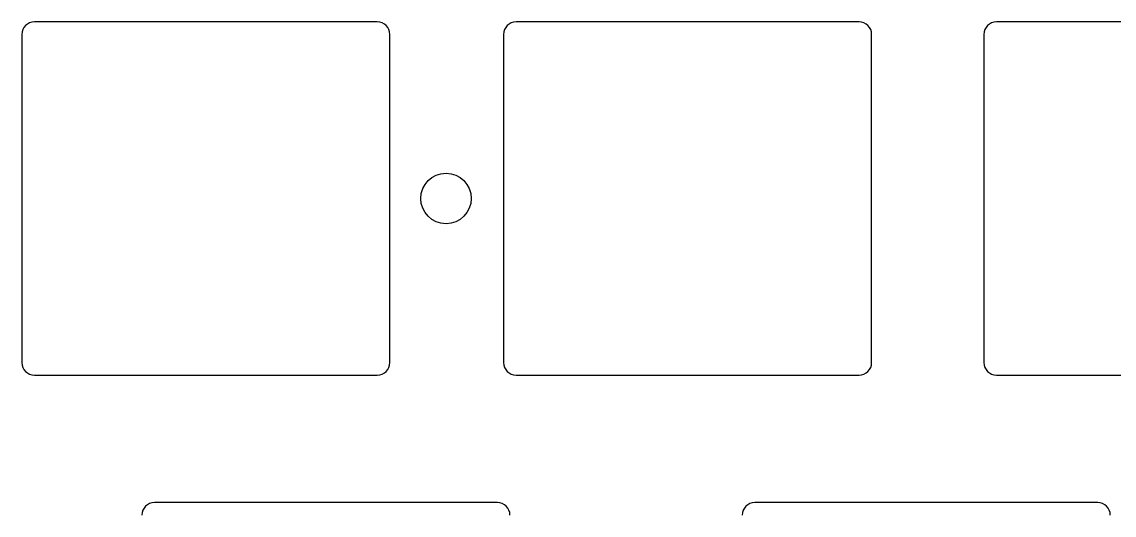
# Model space of a CAD drawing. Header units: millimetres. Extents: x -10 to 277, y -95 to 18.
# Drawn here: x 16.51 to 59.84, y -69.7 to -50.15 of the extents above; entities that cross this region are included whole.
import ezdxf

# ---------------------------------------------------------------- set-up
doc = ezdxf.new("R2010")
doc.units = ezdxf.units.MM
doc.header["$MEASUREMENT"] = 0
doc.layers.get('0').update_dxf_attribs({"linetype": 'CONTINUOUS'})
doc.layers.add('Edge.Cuts', color=53, linetype='CONTINUOUS')

msp = doc.modelspace()

# ---------------------------------------------------------------- linework, layer by layer
msp.add_lwpolyline([(16.5125, -50.65), (16.5125, -63.65, 0.414212391), (17.0125, -64.15), (30.6125, -64.15, 0.414213562), (31.1125, -63.65), (31.1125, -50.65, 0.414213562), (30.6125, -50.15), (17.0125, -50.15, 0.414212391)], format="xyb", close=True)
msp.add_circle((33.3375, -57.15), 1)
at = {"layer": 'Edge.Cuts', "linetype": 'Continuous'}
for p, q in [((49.721416, -50.15), (36.121416, -50.15)), ((68.771416, -50.15), (55.171416, -50.15)), ((35.621416, -50.65), (35.621416, -63.65)), ((50.221416, -63.65), (50.221416, -50.65)), ((54.671416, -50.65), (54.671416, -63.65)), ((36.121416, -64.15), (49.721416, -64.15)), ((55.171416, -64.15), (68.771416, -64.15)), ((35.375, -69.2), (21.775, -69.2)), ((59.1875, -69.2), (45.5875, -69.2))]:
    msp.add_line(p, q, dxfattribs=at)
at = {"layer": 'Edge.Cuts'}
for centre, radius, start, end in [((36.121416, -50.65), 0.5, 90, 180), ((49.721416, -50.65), 0.5, 0, 90), ((55.171416, -50.65), 0.5, 90, 180), ((36.121416, -63.65), 0.5, 180, 270), ((49.721416, -63.65), 0.5, 270, 0), ((55.171416, -63.65), 0.5, 180, 270), ((21.775022, -69.700041), 0.500022, 90.0025208, 179.9953019), ((35.375022, -69.700041), 0.500041, 0.0046985, 90.0025208), ((45.587522, -69.700041), 0.500022, 90.0025208, 179.9953019), ((59.187522, -69.700041), 0.500041, 0.0046985, 90.0025208)]:
    msp.add_arc(centre, radius, start, end, dxfattribs=at)

doc.saveas('drawing.dxf')
